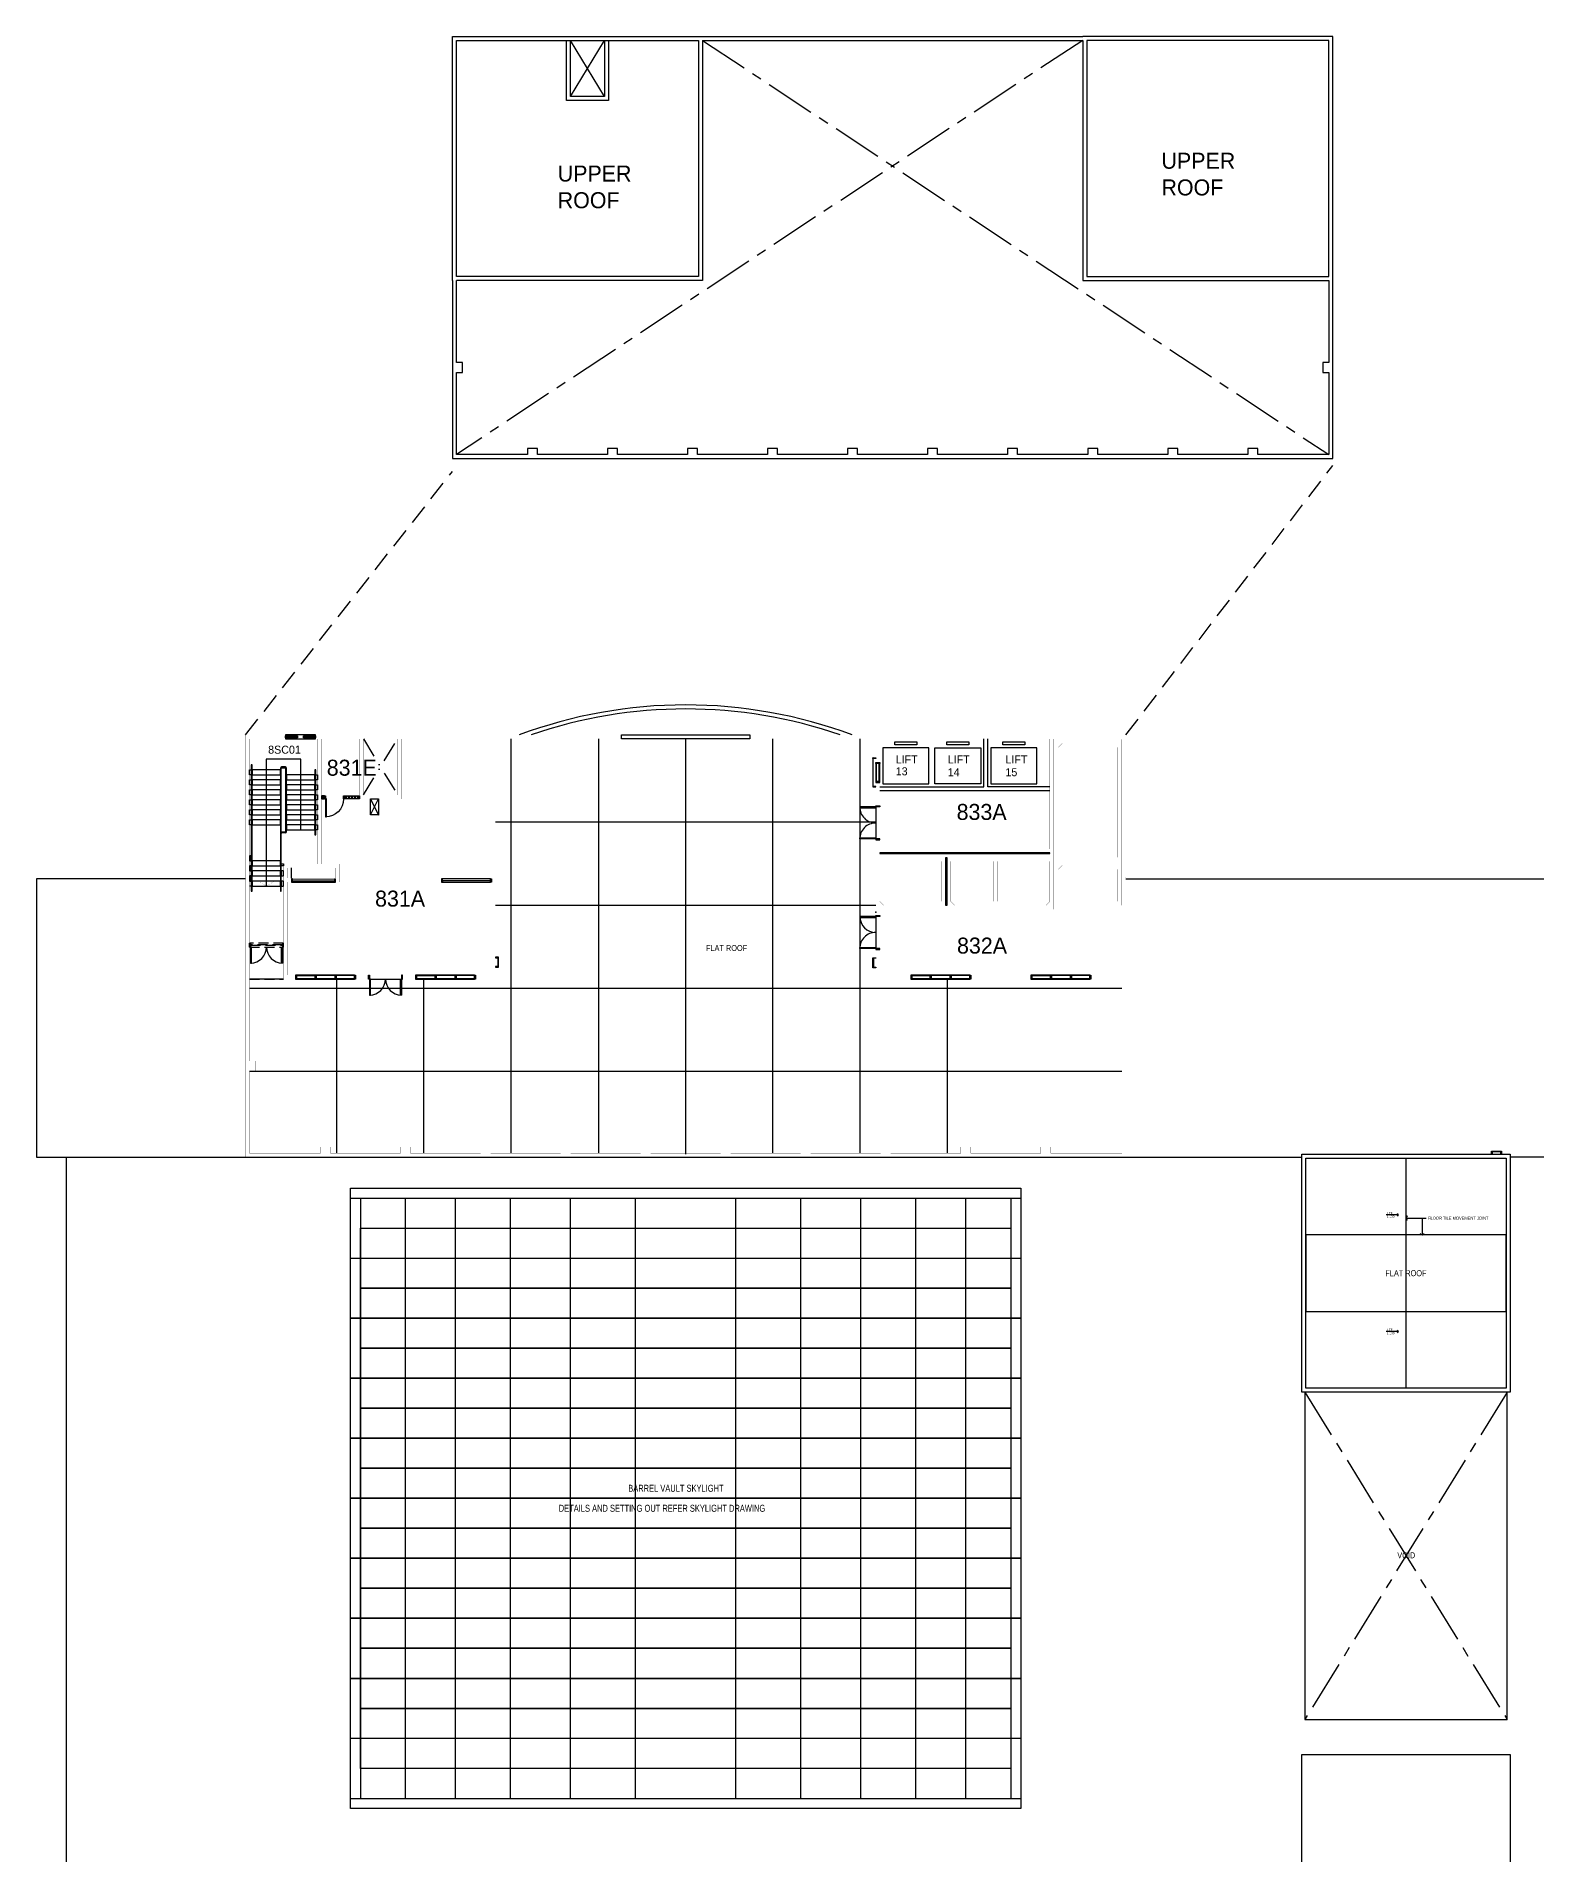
# Model space of a CAD drawing. Header units: millimetres. Extents: x -68474 to 329073, y -131063 to 73864.
# Drawn here: x -32450 to 42528, y -17011 to 73864 of the extents above; entities that cross this region are included whole.
import ezdxf

# ---------------------------------------------------------------- set-up
doc = ezdxf.new("R2010")
doc.units = ezdxf.units.MM
doc.header["$LTSCALE"] = 2000
doc.header["$MEASUREMENT"] = 0
for name, pattern in [('CENTER', [2, 1.25, -0.25, 0.25, -0.25]), ('DASHED', [0.75, 0.5, -0.25]), ('s3157A$0$DASHDOT', [1, 0.5, -0.25, 0, -0.25]), ('s3157A$0$HIDDEN', [0.375, 0.25, -0.125])]:
    doc.linetypes.add(name, pattern=pattern)
for name, color, linetype in [('AR-ROOM', 15, 'Continuous'), ('AR-WALL', 137, 'Continuous'), ('PDR51', 4, 'Continuous')]:
    doc.layers.add(name, color=color, linetype=linetype)
doc.styles.add('s3157A$0$STANDARD', font='txt')
doc.styles.add('s5157a$0$STANDARD', font='txt')

msp = doc.modelspace()

# ---------------------------------------------------------------- linework, layer by layer
at = {"color": 10, "linetype": 'CENTER'}
for p, q in [((19840.5, 73663.5), (-11459.4, 52963.6)), ((840.5, 73663.5), (32140.9, 52963.6))]:
    msp.add_line(p, q, dxfattribs=at)
at = {"layer": 'AR-WALL'}
for p, q in [((-5759.5, 70863.5), (-4059.5, 73663.5)), ((-4059.5, 70863.5), (-5759.5, 73663.5)), ((840.5, 73863.5), (19840.5, 73863.5)), ((840.5, 73663.5), (19840.5, 73663.5))]:
    msp.add_line(p, q, dxfattribs=at)
at = {"layer": 'AR-WALL', "linetype": 'DASHED'}
for p, q in [((-22000, 38950), (-11659.5, 52112.7)), ((22000.8, 38950), (32341.3, 52419.4))]:
    msp.add_line(p, q, dxfattribs=at)
at = {"layer": 'AR-WALL', "linetype": 's3157A$0$DASHDOT'}
for p, q in [((-16100, 35950), (-14400, 38750)), ((-16100, 38750), (-14400, 35950)), ((-15746.7, 35749.3), (-15348.4, 34947)), ((-15746.7, 34949.3), (-15346.7, 35749.3))]:
    msp.add_line(p, q, dxfattribs=at)
at = {"layer": 'AR-WALL', "linetype": 'Continuous'}
for p, q in [((-8719.9, 18050.1), (-8719.9, 38750.1)), ((-4359.9, 38750.1), (-4359.9, 18050.1)), ((-3200, 38950), (3200.4, 38950)), ((0.1, 18000.1), (0.1, 38750.1)), ((4360.1, 18050.1), (4360.1, 38750.1)), ((8720.1, 18050.1), (8720.1, 38750.1)), ((-19239.5, 37743.1), (-20960.2, 37743.1)), ((-20960.2, 37743.1), (-20959.8, 31400)), ((-20015, 37350), (-20185, 37350)), ((-20185, 37310), (-20015, 37310)), ((-19990, 34115), (-19990, 37285)), ((-19950, 34115), (-19950, 37285)), ((-19240.1, 34200), (-19239.5, 37743.1)), ((-18050, 35900), (-18200, 35750)), ((-18200, 35900), (-18050, 35750)), ((-18050, 35900), (-18000, 35900)), ((-18050, 35750), (-18050, 35900)), ((-17950, 35750), (-18050, 35750)), ((-18000, 35900), (-18000, 35750)), ((-18000, 35750), (-18000, 34850)), ((-17950, 34850), (-17950, 35750)), ((-17100, 35750), (-17100, 35900)), ((-17100, 35900), (-17050, 35900)), ((-17050, 35750), (-17100, 35750)), ((-17050, 35900), (-17050, 35750)), ((-17050, 35750), (-16900, 35900)), ((-17050, 35900), (-16900, 35750)), ((-16900, 35900), (-16750, 35750)), ((-16900, 35750), (-16750, 35900)), ((-16750, 35750), (-16600, 35900)), ((-16750, 35900), (-16600, 35750)), ((-16600, 35900), (-16450, 35750)), ((-16600, 35750), (-16450, 35900)), ((-16450, 35900), (-16300, 35750)), ((-16450, 35750), (-16300, 35900)), ((18200.4, 36150), (9700.4, 36150)), ((-18000, 34850), (-17950, 34850)), ((-9500, 34600.1), (9500.4, 34600.1)), ((8700.4, 35350), (8700.4, 35300)), ((9700.4, 35350), (8700.4, 35350)), ((8700.4, 35300), (9500.4, 35300)), ((9500.4, 35400), (9500.4, 33700)), ((9500.4, 35400), (9700.4, 35400)), ((9500.4, 35300), (9500.4, 35400)), ((9700.4, 35400), (9700.4, 35350)), ((-20015, 34090), (-20185, 34090)), ((-20015, 34050), (-20185, 34050)), ((8700.4, 33800), (9500.4, 33800)), ((8700.4, 33750), (8700.4, 33800)), ((9700.4, 33750), (8700.4, 33750)), ((9500.4, 33800), (9500.4, 33700)), ((9500.4, 33700), (9700.4, 33700)), ((9700.4, 33700), (9700.4, 33750)), ((-19700, 31800), (-19700, 32300)), ((-21710, 31400), (-21800, 31400)), ((-19650.3, 31750.1), (-17550, 31750)), ((-9750.3, 31750.1), (-12200.3, 31750.1)), ((22000.1, 31800.1), (22000.4, 31800.1)), ((-9500, 30450.1), (9500.4, 30450.1)), ((8700, 29880), (8700, 29830)), ((9700, 29880), (8700, 29880)), ((8700, 29830), (9500, 29830)), ((9500, 29930), (9700, 29930)), ((9500, 29830), (9500, 29930)), ((9500, 29930), (9500, 28230)), ((9700, 29930), (9700, 29880)), ((-21800, 28350), (-21800, 28550)), ((-21800, 28550), (-21750, 28550)), ((-21700, 28350), (-21800, 28350)), ((-21750, 28550), (-21750, 27550)), ((-21700, 27550), (-21700, 28350)), ((-20200, 28350), (-20100, 28350)), ((-20200, 27550), (-20200, 28350)), ((-20150, 28550), (-20150, 27550)), ((-20100, 28550), (-20150, 28550)), ((-20100, 28350), (-20100, 28550)), ((8700, 28330), (9500, 28330)), ((8700, 28280), (8700, 28330)), ((9700, 28280), (8700, 28280)), ((9500, 28330), (9500, 28230)), ((9500, 28230), (9700, 28230)), ((9700, 28230), (9700, 28280)), ((-21750, 27550), (-21700, 27550)), ((-20150, 27550), (-20200, 27550)), ((-9500, 27850), (-9500, 27818)), ((-9350, 27850), (-9500, 27850)), ((-9500, 27818), (-9382, 27818)), ((-9500, 27382), (-9500, 27350)), ((-9382, 27382), (-9500, 27382)), ((-9500, 27350), (-9350, 27350)), ((-9382, 27818), (-9382, 27382)), ((-9350, 27350), (-9350, 27850)), ((9350.4, 27818), (9500.4, 27818)), ((9350.4, 27318), (9350.4, 27818)), ((9500.4, 27318), (9350.4, 27318)), ((9382.4, 27786), (9382.4, 27350)), ((9500.4, 27786), (9382.4, 27786)), ((9382.4, 27350), (9500.4, 27350)), ((9500.4, 27818), (9500.4, 27786)), ((9500.4, 27350), (9500.4, 27318)), ((-20100, 26750), (-21800, 26750)), ((-19449.9, 26925), (-18524.9, 26925)), ((-17439.9, 18050.1), (-17439.9, 26750)), ((-15850, 26750), (-15850, 26950)), ((-15850, 26950), (-15800, 26950)), ((-15750, 26750), (-15850, 26750)), ((-15800, 26950), (-15800, 25950)), ((-15750, 25950), (-15750, 26750)), ((-15748.5, 26750), (-14250, 26750)), ((-14250, 26750), (-14150, 26750)), ((-14250, 25950), (-14250, 26750)), ((-14200, 26950), (-14200, 25950)), ((-14150, 26950), (-14200, 26950)), ((-14150, 26750), (-14150, 26950)), ((-13450.1, 26925), (-12525.1, 26925)), ((-13079.9, 18050.1), (-13079.9, 26750)), ((11300.5, 26925), (12225.5, 26925)), ((13080.1, 18050.1), (13080.1, 26750)), ((17300.3, 26925), (18225.3, 26925)), ((-21799.9, 26300.1), (21800.4, 26300.1)), ((-15800, 25950), (-15750, 25950)), ((-14200, 25950), (-14250, 25950)), ((-21799.9, 22150.1), (21800.2, 22150.1)), ((-30949.9, -18249.9), (-30949.9, 17800.1)), ((36000.1, 6300.1), (36000.1, 17800.1)), ((40268.1, 18000.1), (40268.1, 18150.1)), ((40268.1, 18150.1), (40768.1, 18150.1)), ((40300.1, 18000.1), (40268.1, 18000.1)), ((40300.1, 18118.1), (40300.1, 18000.1)), ((40736.1, 18118.1), (40300.1, 18118.1)), ((40736.1, 18000.1), (40736.1, 18118.1)), ((40768.1, 18000.1), (40736.1, 18000.1)), ((40768.1, 18150.1), (40768.1, 18000.1)), ((-16749.9, 15800.1), (16750.1, 15800.1)), ((-16249.9, 15800.1), (-16249.9, -14199.9)), ((-13999.9, -14199.9), (-13999.9, 15800.1)), ((-11499.9, -14199.9), (-11499.9, 15800.1)), ((-8749.9, -14199.9), (-8749.9, 15800.1)), ((-5749.9, -14199.9), (-5749.9, 15800.1)), ((-2499.9, -14199.9), (-2499.9, 15800.1)), ((2500.1, -14199.9), (2500.1, 15800.1)), ((5750.1, -14199.9), (5750.1, 15800.1)), ((8750.1, -14199.9), (8750.1, 15800.1)), ((11500.1, -14199.9), (11500.1, 15800.1)), ((14000.1, -14199.9), (14000.1, 15800.1)), ((16250.1, 15800.1), (16250.1, -14199.9)), ((36062.6, 14908.3), (36000.1, 14800.1)), ((36000.1, 14800.1), (37000.1, 14800.1)), ((36000.1, 14800.1), (36062.6, 14691.8)), ((36800.1, 14800.1), (36800.1, 13966.7)), ((36691.9, 14029.2), (36800.1, 13966.7)), ((36800.1, 13966.7), (36908.4, 14029.2)), ((-16749.9, -14199.9), (16750.1, -14199.9))]:
    msp.add_line(p, q, dxfattribs=at)
at = {"layer": 'AR-WALL', "linetype": 's3157A$0$HIDDEN'}
msp.add_line((-21800, 26750), (-20100, 26750), dxfattribs=at)
at = {"layer": 'AR-WALL', "linetype": 'CENTER'}
for p, q in [((41050.1, 6100.1), (30950.1, -10249.9)), ((30950.1, 6100.1), (41050.1, -10249.9))]:
    msp.add_line(p, q, dxfattribs=at)
at = {"layer": 'AR-WALL'}
for points in [[(-11659.5, 61663.5), (-11659.5, 73863.5), (840.5, 73863.5)], [(840.5, 73663.5), (840.5, 61663.5), (-11459.5, 61663.5)], [(-3859.5, 73663.5), (-3859.5, 70663.5), (-5959.5, 70663.5), (-5959.5, 73663.5)], [(32340.9, 61663.5), (32341.3, 61663.5), (32341.3, 73863.5), (19840.5, 73863.5)], [(19840.5, 73663.5), (19840.5, 61663.5), (32140.9, 61663.5)], [(-11659.5, 61663.5), (-11659.4, 52763.6), (32340.9, 52763.6), (32340.9, 61663.5)], [(32140.9, 61663.5), (32140.7, 57563.6), (31840.7, 57563.6), (31840.7, 57063.6), (32140.7, 57063.6), (32140.9, 52963.6), (28590.6, 52963.6), (28590.6, 53263.6), (28090.6, 53263.6), (28090.6, 52963.6), (24590.6, 52963.6), (24590.6, 53263.6), (24090.6, 53263.6), (24090.6, 52963.6), (20590.6, 52963.6), (20590.6, 53263.6), (20090.6, 53263.6), (20090.6, 52963.6), (16590.6, 52963.6), (16590.6, 53263.6), (16090.6, 53263.6), (16090.6, 52963.6), (12590.6, 52963.6), (12590.6, 53263.6), (12090.6, 53263.6), (12090.6, 52963.6), (8590.6, 52963.6), (8590.6, 53263.6), (8090.6, 53263.6), (8090.6, 52963.6), (4590.6, 52963.6), (4590.6, 53263.6), (4090.6, 53263.6), (4090.6, 52963.6), (590.6, 52963.6), (590.6, 53263.6), (90.6, 53263.6), (90.6, 52963.6), (-3409.4, 52963.6), (-3409.4, 53263.6), (-3909.4, 53263.6), (-3909.4, 52963.6), (-7409.4, 52963.6), (-7409.4, 53263.6), (-7909.4, 53263.6), (-7909.4, 52963.6), (-11459.4, 52963.6), (-11459.4, 57063.6), (-11159.4, 57063.6), (-11159.4, 57563.6), (-11459.4, 57563.6), (-11459.5, 61663.5)], [(9700.4, 36350), (14900.4, 36350), (14900.4, 38750)], [(18200.4, 36350), (15100.4, 36350), (15100.4, 38750)]]:
    msp.add_lwpolyline(points, dxfattribs=at)
for points in [[(640.5, 61863.5), (-11459.5, 61863.5), (-11459.5, 73663.5), (640.5, 73663.5)], [(-4059.5, 70863.5), (-5759.5, 70863.5), (-5759.5, 73663.5), (-4059.5, 73663.5)], [(20040.5, 61863.5), (32141.3, 61863.5), (32141.3, 73663.5), (20040.5, 73663.5)], [(9850.4, 36500), (12150.4, 36500), (12150.4, 38300), (9850.4, 38300)], [(11550.4, 38450), (10450.4, 38450), (10450.4, 38600), (11550.4, 38600)], [(12450.4, 38300), (14750.4, 38300), (14750.4, 36500), (12450.4, 36500)], [(14150.4, 38450), (13050.4, 38450), (13050.4, 38600), (14150.4, 38600)], [(15250.4, 36500), (17550.4, 36500), (17550.4, 38300), (15250.4, 38300)], [(16950.4, 38450), (15850.4, 38450), (15850.4, 38600), (16950.4, 38600)]]:
    msp.add_lwpolyline(points, close=True, dxfattribs=at)
at = {"layer": 'AR-WALL', "linetype": 'Continuous', "const_width": 5}
for points in [[(-20000, 38950), (-22000, 38950), (-22000, 26750)], [(-21800, 26750), (-21800, 38750), (-20000, 38750), (-20000, 38950)], [(-3200, 38950), (-3200, 38750.1), (-3700, 38750.1), (-3700, 38450.1), (-4100, 38450.1), (-4100, 38750.1), (-6600, 38750.1), (-6600, 38450.1), (-7000, 38450.1), (-7000, 38750.1), (-9500, 38750.1), (-9500, 26750), (-10500.1, 26750), (-10500.1, 26950), (-9700, 26950), (-9700, 33050), (-12200, 33050), (-12200, 31600), (-12400.3, 31600), (-12400.3, 33250.1), (-9700, 33250.1), (-9700, 38750), (-14200, 38750), (-14200, 35750), (-16300, 35750), (-16300, 38750), (-18200, 38750), (-18200, 32500), (-17300, 32500), (-17300, 31600), (-17500, 31600), (-17500, 32300), (-19900, 32300), (-19900, 31800), (-19700.1, 31800), (-19700.1, 31595.1), (-19900, 31595.1), (-19900, 26950), (-19499.9, 26950), (-19499.9, 26750), (-20100, 26750), (-20100, 32500), (-18400, 32500), (-18400, 38750), (-18500, 38750), (-18500, 38950), (-3200, 38950)], [(-3200, 38950), (-3200, 38750.1), (-3700, 38750.1), (-3700, 38450.1), (-4100, 38450.1), (-4100, 38750.1), (-6600, 38750.1), (-6600, 38450.1), (-7000, 38450.1), (-7000, 38750.1), (-9500, 38750.1), (-9500, 26750), (-10500.1, 26750), (-10500.1, 26950), (-9700, 26950), (-9700, 33050), (-12200, 33050), (-12200, 31600), (-12400.3, 31600), (-12400.3, 33250.1), (-9700, 33250.1), (-9700, 38750), (-14200, 38750), (-14200, 35750), (-16300, 35750), (-16300, 38750), (-18200, 38750), (-18200, 32500), (-17300, 32500), (-17300, 31600), (-17500, 31600), (-17500, 32300), (-19900, 32300), (-19900, 31800), (-19700.1, 31800), (-19700.1, 31595.1), (-19900, 31595.1), (-19900, 26950), (-19499.9, 26950), (-19499.9, 26750), (-20100, 26750), (-20100, 32500), (-18400, 32500), (-18400, 38750), (-18500, 38750), (-18500, 38950), (-3200, 38950)], [(21800.4, 26750), (20250.3, 26750), (20250.3, 26950), (21800.4, 26950), (21800.4, 30230), (18420.4, 30230), (18420.4, 38730), (21780.4, 38730), (21780.4, 30430), (21800.4, 30430), (21800.4, 38750), (18400.4, 38750), (18400.4, 30230), (9700, 30230), (9700, 29930), (9500, 29930), (9500.4, 33700), (9700.4, 33700), (9700.4, 33250), (18200.4, 33250), (18200.4, 38750), (9700.4, 38750), (9700.4, 37575), (9500.4, 37575), (9500.4, 38750.1), (7000.4, 38750.1), (7000.4, 38450.1), (6600.4, 38450.1), (6600.4, 38750.1), (4100.4, 38750.1), (4100.4, 38450.1), (3700.4, 38450.1), (3700.4, 38750.1), (3200.4, 38750.1), (3200.4, 38950)], [(22000.4, 26750), (22000.8, 38950), (3200.4, 38950)], [(-21392.8, 31650), (-20959.8, 31400)], [(-20526.8, 31650), (-20959.8, 31400)], [(-22000, 26750), (-21999.9, 17850.1), (22000.4, 17850.1), (22000.4, 26750)], [(21800.4, 26750), (21800.2, 22650.1), (21500.2, 22650.1), (21500.2, 22150.1), (21800.2, 22150.1), (21800.4, 18050.1), (18250.1, 18050.1), (18250.1, 18350.1), (17750.1, 18350.1), (17750.1, 18050.1), (14250.1, 18050.1), (14250.1, 18350.1), (13750.1, 18350.1), (13750.1, 18050.1), (10250.1, 18050.1), (10250.1, 18350.1), (9750.1, 18350.1), (9750.1, 18050.1), (6250.1, 18050.1), (6250.1, 18350.1), (5750.1, 18350.1), (5750.1, 18050.1), (2250.1, 18050.1), (2250.1, 18350.1), (1750.1, 18350.1), (1750.1, 18050.1), (-1749.9, 18050.1), (-1749.9, 18350.1), (-2249.9, 18350.1), (-2249.9, 18050.1), (-5749.9, 18050.1), (-5749.9, 18350.1), (-6249.9, 18350.1), (-6249.9, 18050.1), (-9749.9, 18050.1), (-9749.9, 18350.1), (-10249.9, 18350.1), (-10249.9, 18050.1), (-13749.9, 18050.1), (-13749.9, 18350.1), (-14249.9, 18350.1), (-14249.9, 18050.1), (-17749.9, 18050.1), (-17749.9, 18350.1), (-18249.9, 18350.1), (-18249.9, 18050.1), (-21799.9, 18050.1), (-21799.9, 22150.1), (-21499.9, 22150.1), (-21499.9, 22650.1), (-21799.9, 22650.1), (-21800, 26750)]]:
    msp.add_lwpolyline(points, dxfattribs=at)
at = {"layer": 'AR-WALL', "linetype": 'Continuous'}
for points in [[(-20000, 38750), (-18500, 38750), (-18500, 38950), (-20000, 38950)], [(-19999.9, 38900.3), (-19949.9, 38900.3), (-19949.9, 38800.3), (-19999.9, 38800.3)], [(-19949.9, 38855.2), (-19450.1, 38855.2), (-19450.1, 38899.7), (-19949.9, 38899.7)], [(-19949.9, 38800.4), (-19450.1, 38800.4), (-19450.1, 38844.9), (-19949.9, 38844.9)], [(-19450.1, 38899.7), (-19400.1, 38899.7), (-19400.1, 38799.7), (-19450.1, 38799.7)], [(-19099.9, 38900.3), (-19049.9, 38900.3), (-19049.9, 38800.3), (-19099.9, 38800.3)], [(-19049.9, 38855.2), (-18550.1, 38855.2), (-18550.1, 38899.7), (-19049.9, 38899.7)], [(-19049.9, 38800.4), (-18550.1, 38800.4), (-18550.1, 38844.9), (-19049.9, 38844.9)], [(-18550.1, 38899.7), (-18500.1, 38899.7), (-18500.1, 38799.7), (-18550.1, 38799.7)], [(-3200, 38950), (3200.4, 38950), (3200.4, 38750.1), (-3200, 38750.1)], [(-21710, 31150), (-21670, 31150), (-21670, 37450), (-21710, 37450)], [(9350.4, 36350), (9375.4, 36350), (9375.4, 37800), (9350.4, 37800)], [(9350.4, 37800), (9500.4, 37800), (9500.4, 37775), (9350.4, 37775)], [(9365.4, 37775), (9360.4, 37775), (9360.4, 36375), (9365.4, 36375)], [(9500.4, 37575), (9700.4, 37575), (9700.4, 37525), (9500.4, 37525)], [(9500.4, 36625), (9700.4, 36625), (9700.4, 37525), (9500.4, 37525)], [(9675.4, 37525), (9525.4, 37525), (9525.4, 36625), (9675.4, 36625)], [(-21800, 37200), (-21710, 37200), (-21710, 36950), (-21800, 36950)], [(-21800, 36700), (-21710, 36700), (-21710, 36450), (-21800, 36450)], [(-21670, 36950), (-20250, 36950), (-20250, 37200), (-21670, 37200)], [(-21670, 36450), (-20250, 36450), (-20250, 36700), (-21670, 36700)], [(-19950, 36700), (-18530, 36700), (-18530, 36950), (-19950, 36950)], [(-19950, 36200), (-18530, 36200), (-18530, 36450), (-19950, 36450)], [(-18530, 33950), (-18490, 33950), (-18490, 37200), (-18530, 37200)], [(-18400, 36700), (-18490, 36700), (-18490, 36950), (-18400, 36950)], [(-18400, 36200), (-18490, 36200), (-18490, 36450), (-18400, 36450)], [(9500.4, 36375), (9350.4, 36375), (9350.4, 36350), (9500.4, 36350)], [(9500.4, 36575), (9700.4, 36575), (9700.4, 36625), (9500.4, 36625)], [(-21800, 36200), (-21710, 36200), (-21710, 35950), (-21800, 35950)], [(-21800, 35700), (-21710, 35700), (-21710, 35450), (-21800, 35450)], [(-21670, 35950), (-20250, 35950), (-20250, 36200), (-21670, 36200)], [(-21670, 35450), (-20250, 35450), (-20250, 35700), (-21670, 35700)], [(-19950, 35700), (-18530, 35700), (-18530, 35950), (-19950, 35950)], [(-19950, 35200), (-18530, 35200), (-18530, 35450), (-19950, 35450)], [(-18400, 35700), (-18490, 35700), (-18490, 35950), (-18400, 35950)], [(-18400, 35200), (-18490, 35200), (-18490, 35450), (-18400, 35450)], [(-18050, 35900), (-18200, 35900), (-18200, 35750), (-18050, 35750)], [(-16300, 35750), (-17050, 35750), (-17050, 35900), (-16300, 35900)], [(-15746.7, 35749.3), (-15346.7, 35749.3), (-15346.7, 34949.3), (-15746.7, 34949.3)], [(-21800, 35200), (-21710, 35200), (-21710, 34950), (-21800, 34950)], [(-21800, 34700), (-21710, 34700), (-21710, 34450), (-21800, 34450)], [(-21670, 34950), (-20250, 34950), (-20250, 35200), (-21670, 35200)], [(-21670, 34450), (-20250, 34450), (-20250, 34700), (-21670, 34700)], [(-19950, 34700), (-18530, 34700), (-18530, 34950), (-19950, 34950)], [(-18400, 34700), (-18490, 34700), (-18490, 34950), (-18400, 34950)], [(-19950, 34200), (-18530, 34200), (-18530, 34450), (-19950, 34450)], [(-18400, 34200), (-18490, 34200), (-18490, 34450), (-18400, 34450)], [(-21800, 32650), (-21710, 32650), (-21710, 32900), (-21800, 32900)], [(9700.4, 33030), (18200.4, 33030), (18200.4, 33050), (9700.4, 33050)], [(13050.4, 30430), (13000.4, 30430), (13000.4, 32830), (13050.4, 32830)], [(-21800, 32150), (-21710, 32150), (-21710, 32400), (-21800, 32400)], [(-21800, 31650), (-21710, 31650), (-21710, 31900), (-21800, 31900)], [(-21670, 32400), (-20250, 32400), (-20250, 32650), (-21670, 32650)], [(-21670, 31900), (-20250, 31900), (-20250, 32150), (-21670, 32150)], [(-20100, 32400), (-20210, 32400), (-20210, 32500), (-20100, 32500)], [(-20210, 31900), (-20100, 31900), (-20100, 32150), (-20210, 32150)], [(-21670, 31400), (-20250, 31400), (-20250, 31650), (-21670, 31650)], [(-20210, 31400), (-20100, 31400), (-20100, 31650), (-20210, 31650)], [(-19700.3, 31600.1), (-19650.3, 31600.1), (-19650.3, 31750.1), (-19700.3, 31750.1)], [(-19650.3, 31600.1), (-17550, 31600.1), (-17550, 31650), (-19650.3, 31650)], [(-17550, 31600), (-17500, 31600), (-17500, 31750), (-17550, 31750)], [(-12200.3, 31600.1), (-12150.3, 31600.1), (-12150.3, 31750.1), (-12200.3, 31750.1)], [(-12150.3, 31600.1), (-9750.3, 31600.1), (-9750.3, 31650.1), (-12150.3, 31650.1)], [(-9700.3, 31600.1), (-9750.3, 31600.1), (-9750.3, 31750.1), (-9700.3, 31750.1)], [(-19499.9, 26750), (-19449.9, 26750), (-19449.9, 26950), (-19499.9, 26950)], [(-19449.9, 26750), (-16549.9, 26750), (-16549.9, 26950), (-19449.9, 26950)], [(-19449.9, 26775), (-18524.9, 26775), (-18524.9, 26925), (-19449.9, 26925)], [(-18524.9, 26750), (-18474.9, 26750), (-18474.9, 26950), (-18524.9, 26950)], [(-18474.9, 26775), (-17524.9, 26775), (-17524.9, 26925), (-18474.9, 26925)], [(-17524.9, 26750), (-17474.9, 26750), (-17474.9, 26950), (-17524.9, 26950)], [(-17474.9, 26775), (-16549.9, 26775), (-16549.9, 26925), (-17474.9, 26925)], [(-16499.9, 26750), (-16549.9, 26750), (-16549.9, 26950), (-16499.9, 26950)], [(-13500.1, 26750), (-13450.1, 26750), (-13450.1, 26950), (-13500.1, 26950)], [(-13450.1, 26750), (-10550.1, 26750), (-10550.1, 26950), (-13450.1, 26950)], [(-13450.1, 26775), (-12525.1, 26775), (-12525.1, 26925), (-13450.1, 26925)], [(-12525.1, 26750), (-12475.1, 26750), (-12475.1, 26950), (-12525.1, 26950)], [(-12475.1, 26775), (-11525.1, 26775), (-11525.1, 26925), (-12475.1, 26925)], [(-11525.1, 26750), (-11475.1, 26750), (-11475.1, 26950), (-11525.1, 26950)], [(-11475.1, 26775), (-10550.1, 26775), (-10550.1, 26925), (-11475.1, 26925)], [(-10500.1, 26750), (-10550.1, 26750), (-10550.1, 26950), (-10500.1, 26950)], [(11250.5, 26750), (11300.5, 26750), (11300.5, 26950), (11250.5, 26950)], [(11300.5, 26750), (14200.5, 26750), (14200.5, 26950), (11300.5, 26950)], [(11300.5, 26775), (12225.5, 26775), (12225.5, 26925), (11300.5, 26925)], [(12225.5, 26750), (12275.5, 26750), (12275.5, 26950), (12225.5, 26950)], [(12275.5, 26775), (13225.5, 26775), (13225.5, 26925), (12275.5, 26925)], [(13225.5, 26750), (13275.5, 26750), (13275.5, 26950), (13225.5, 26950)], [(13275.5, 26775), (14200.5, 26775), (14200.5, 26925), (13275.5, 26925)], [(14250.5, 26750), (14200.5, 26750), (14200.5, 26950), (14250.5, 26950)], [(17250.3, 26750), (17300.3, 26750), (17300.3, 26950), (17250.3, 26950)], [(17300.3, 26750), (20200.3, 26750), (20200.3, 26950), (17300.3, 26950)], [(17300.3, 26775), (18225.3, 26775), (18225.3, 26925), (17300.3, 26925)], [(18225.3, 26750), (18275.3, 26750), (18275.3, 26950), (18225.3, 26950)], [(18275.3, 26775), (19225.3, 26775), (19225.3, 26925), (18275.3, 26925)], [(19225.3, 26750), (19275.3, 26750), (19275.3, 26950), (19225.3, 26950)], [(19275.3, 26775), (20200.3, 26775), (20200.3, 26925), (19275.3, 26925)], [(20250.3, 26750), (20200.3, 26750), (20200.3, 26950), (20250.3, 26950)], [(30800.1, 18000.1), (41200.1, 18000.1), (41200.1, 6100.1), (30800.1, 6100.1)], [(31000.1, 17800.1), (41000.1, 17800.1), (41000.1, 6300.1), (31000.1, 6300.1)], [(-16749.9, 16300.1), (16750.1, 16300.1), (16750.1, -14699.9), (-16749.9, -14699.9)], [(-16249.9, 14300.1), (16250.1, 14300.1), (16250.1, 11300.1), (-16249.9, 11300.1)], [(31000.1, 10133.4), (41000.1, 10133.4), (41000.1, 13966.7), (31000.1, 13966.7)], [(-16749.9, 12800.1), (16750.1, 12800.1), (16750.1, 9800.1), (-16749.9, 9800.1)], [(-16249.9, 11300.1), (16250.1, 11300.1), (16250.1, 8300.1), (-16249.9, 8300.1)], [(-16749.9, 9800.1), (16750.1, 9800.1), (16750.1, 6800.1), (-16749.9, 6800.1)], [(-16249.9, 8300.1), (16250.1, 8300.1), (16250.1, 5300.1), (-16249.9, 5300.1)], [(-16749.9, 6800.1), (16750.1, 6800.1), (16750.1, 3800.1), (-16749.9, 3800.1)], [(-16249.9, 5300.1), (16250.1, 5300.1), (16250.1, 2300.1), (-16249.9, 2300.1)], [(-16749.9, 3800.1), (16750.1, 3800.1), (16750.1, 800.1), (-16749.9, 800.1)], [(-16249.9, 2300.1), (16250.1, 2300.1), (16250.1, -699.9), (-16249.9, -699.9)], [(-16749.9, 800.1), (16750.1, 800.1), (16750.1, -2199.9), (-16749.9, -2199.9)], [(-16249.9, -699.9), (16250.1, -699.9), (16250.1, -3699.9), (-16249.9, -3699.9)], [(-16749.9, -2199.9), (16750.1, -2199.9), (16750.1, -5199.9), (-16749.9, -5199.9)], [(-16249.9, -3699.9), (16250.1, -3699.9), (16250.1, -6699.9), (-16249.9, -6699.9)], [(-16749.9, -5199.9), (16750.1, -5199.9), (16750.1, -8199.9), (-16749.9, -8199.9)], [(-16249.9, -6699.9), (16250.1, -6699.9), (16250.1, -9699.9), (-16249.9, -9699.9)], [(-16749.9, -8199.9), (16750.1, -8199.9), (16750.1, -11199.9), (-16749.9, -11199.9)], [(-16249.9, -9699.9), (16250.1, -9699.9), (16250.1, -12699.9), (-16249.9, -12699.9)], [(30800.1, -11999.9), (41200.1, -11999.9), (41200.1, -18199.9), (30800.1, -18199.9)]]:
    msp.add_lwpolyline(points, close=True, dxfattribs=at)
at = {"layer": 'AR-WALL', "linetype": 'Continuous', "const_width": 5}
for points in [[(-19400, 38750), (-19100, 38750), (-19100, 38950), (-19400, 38950)], [(-16100, 35950), (-14400, 35950), (-14400, 38750), (-16100, 38750)], [(18820.4, 38530), (21380.4, 38530), (21580.4, 38330), (21580.4, 32830), (21380.4, 32630), (18820.4, 32630), (18620.4, 32830), (18620.4, 38330)], [(9500.4, 35400), (9700.4, 35400), (9700.4, 36575), (9500.4, 36575)], [(12600.4, 30430), (9900.4, 30430), (9700.4, 30630), (9700.4, 32630), (9900.4, 32830), (12600.4, 32830), (12800.4, 32630), (12800.4, 30630)], [(15200.4, 30430), (13450.4, 30430), (13250.4, 30630), (13250.4, 32630), (13450.4, 32830), (15200.4, 32830), (15400.4, 32630), (15400.4, 30630)], [(18000.4, 30430), (15800.4, 30430), (15600.4, 30630), (15600.4, 32630), (15800.4, 32830), (18000.4, 32830), (18200.4, 32630), (18200.4, 30630)], [(18820.4, 32430), (21380.4, 32430), (21580.4, 32230), (21580.4, 30630), (21380.4, 30430), (18820.4, 30430), (18620.4, 30630), (18620.4, 32230)], [(11250.5, 26750), (9500, 26750), (9500, 28230), (9700, 28230), (9700, 26950), (11250.5, 26950)], [(-16499.9, 26750), (-15850, 26750), (-15850, 26950), (-16499.9, 26950)], [(-13500.1, 26750), (-14150, 26750), (-14150, 26950), (-13500.1, 26950)], [(17250.3, 26750), (14250.5, 26750), (14250.5, 26950), (17250.3, 26950)]]:
    msp.add_lwpolyline(points, close=True, dxfattribs=at)
at = {"layer": 'AR-WALL', "linetype": 'Continuous'}
for points in [[(-20250, 37285), (-20250, 31150), (-20210, 31150), (-20210, 37285)], [(-22000, 31750.1), (-32449.9, 31750.1), (-32449.9, 17850.1), (30800.1, 17850.1)], [(22000.1, 31750.1), (54950.1, 31750.1), (54950.1, 17850.1), (41200.1, 17850.1)], [(30950.1, 6100.1), (30950.1, -10249.9), (41050.1, -10249.9), (41050.1, 6100.1)]]:
    msp.add_lwpolyline(points, dxfattribs=at)
at = {"layer": 'AR-WALL', "linetype": 's3157A$0$HIDDEN'}
for points in [[(-21800, 28350), (-20100, 28350), (-20100, 28550), (-21800, 28550)], [(-21750, 28445), (-20150, 28445), (-20150, 28455), (-21750, 28455)]]:
    msp.add_lwpolyline(points, close=True, dxfattribs=at)
at = {"layer": 'AR-WALL', "linetype": 'Continuous'}
for centre, radius, start, end in [((0.2, 16625), 23825, 69.561103, 110.438897), ((0.2, 16625), 23625, 70.905056, 109.094944), ((-20185, 37285), 65, 90, 180), ((-20185, 37285), 25, 90, 180), ((-20015, 37285), 65, 0, 90), ((-20015, 37285), 25, 0, 90), ((-20185, 34115), 25, 180, 270), ((-20185, 34115), 65, 247.380133, 269.999994), ((-20015, 34115), 25, 270, 0), ((-20015, 34115), 65, 270, 0)]:
    msp.add_arc(centre, radius, start, end, dxfattribs=at)
at = {"layer": 'AR-WALL', "linetype": 'Continuous', "extrusion": (0, 0, -1)}
msp.add_ellipse((-18000, 35750), major_axis=(-636.4, 636.4), ratio=1, start_param=2.3561945, end_param=3.9269908, dxfattribs=at)
at = {"layer": 'AR-WALL', "linetype": 'Continuous'}
for centre, major_axis, start_param, end_param in [((9500.4, 35350), (-565.7, 565.7), 0.785398, 2.3561944), ((9500.4, 33750), (-565.7, 565.7), -0.7853983, 0.7853981), ((9500, 29880), (565.7, 565.7), 2.3561944, 3.9269907), ((9500, 28280), (-565.7, 565.7), -0.7853983, 0.7853981), ((-21750, 28350), (-565.7, 565.7), 2.3561944, 3.9269907), ((-20150, 28350), (-565.7, 565.7), 0.7853981, 2.3561944), ((-15800, 26750), (-565.7, 565.7), 2.3561944, 3.9269907), ((-14200, 26750), (-565.7, 565.7), 0.7853981, 2.3561944)]:
    msp.add_ellipse(centre, major_axis=major_axis, ratio=1, start_param=start_param, end_param=end_param, dxfattribs=at)
msp.add_point((9500.4, 30100), dxfattribs=at)
at = {"layer": 'PDR51', "linetype": 'Continuous'}
for p, q in [((35607, 14966.7), (35000.1, 14966.7)), ((35564.8, 15039.7), (35607, 14966.7)), ((35607, 14966.7), (35564.8, 14893.6)), ((35607, 9133.4), (35000.1, 9133.4)), ((35564.8, 9206.4), (35607, 9133.4)), ((35607, 9133.4), (35564.8, 9060.3))]:
    msp.add_line(p, q, dxfattribs=at)

# ---------------------------------------------------------------- texts
at = {"layer": 'AR-ROOM', "style": 's3157A$0$STANDARD'}
for s, height, p in [('8SC01', 400, (-20866.8, 38012.9)), ('831E', 800, (-17937.6, 36912.2)), ('13', 400, (10495.8, 36932.4)), ('LIFT', 400, (10495.8, 37523.3)), ('14', 400, (13096.9, 36886.9)), ('LIFT', 400, (13096.9, 37523.3)), ('15', 400, (15979.2, 36886.9)), ('LIFT', 400, (15979.2, 37523.3)), ('833A', 800, (13540.5, 34702.4)), ('831A', 800, (-15522.5, 30370.8)), ('832A', 800, (13561.4, 28022.4))]:
    msp.add_text(s, height=height, dxfattribs=at).set_placement(p)
at = {"layer": 'AR-WALL', "linetype": 'Continuous', "style": 's3157A$0$STANDARD', "width": 0.8}
for s, height, p in [('FLAT ROOF', 300, (1015.9, 28150.9)), ('FLOOR TILE MOVEMENT JOINT', 150, (37100.1, 14725.1)), ('FLAT ROOF', 300, (34968.3, 11900.1)), ('BARREL VAULT SKYLIGHT', 350, (-2870.5, 1125.1)), ('DETAILS AND SETTING OUT REFER SKYLIGHT DRAWING', 350, (-6342.9, 125.1)), ('VOID', 300, (35563.6, -2199.8))]:
    msp.add_text(s, height=height, dxfattribs=at).set_placement(p)
at = {"layer": 'AR-WALL', "char_height": 800, "width": 4532, "attachment_point": 1, "style": 's5157a$0$STANDARD'}
for insert in [(-6395.7, 67408.7), (23778, 68046.9)]:
    msp.add_mtext('UPPER ROOF', dxfattribs=dict(at, insert=insert))
at = {"layer": 'PDR51', "linetype": 'Continuous', "style": 's3157A$0$STANDARD', "oblique": 360, "width": 0.8}
for s, p in [('1:100', (35044.6, 14827.9)), ('LTF', (35058.9, 14995.5)), ('1:100', (35044.6, 8994.6)), ('LTF', (35058.9, 9162.2))]:
    msp.add_text(s, height=112.5, rotation=360, dxfattribs=at).set_placement(p)

doc.saveas('drawing.dxf')
